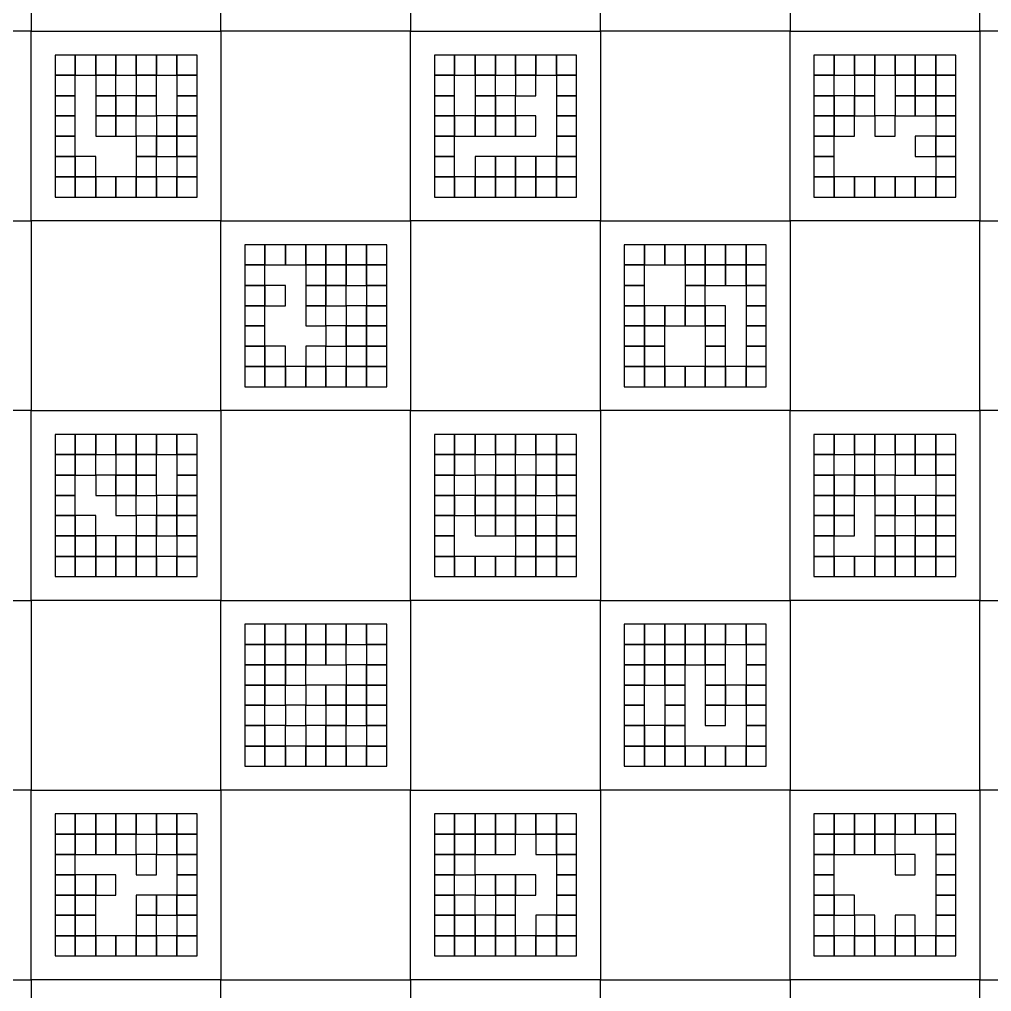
# Model space of a CAD drawing. Header units: millimetres. Extents: x 0 to 400, y 0 to 400.
# Drawn here: x 198.8 to 301.2, y 198.8 to 301.2 of the extents above; entities that cross this region are included whole.
import ezdxf

# ---------------------------------------------------------------- set-up
doc = ezdxf.new("R2010")
doc.units = ezdxf.units.MM

msp = doc.modelspace()

# ---------------------------------------------------------------- linework, layer by layer
at = {"layer": 'ENGRAVE'}
for points in [[(200, 300), (220, 300), (220, 320), (200, 320)], [(240, 300), (260, 300), (260, 320), (240, 320)], [(280, 300), (300, 300), (300, 320), (280, 320)], [(180, 280), (200, 280), (200, 300), (180, 300)], [(220, 280), (240, 280), (240, 300), (220, 300)], [(260, 280), (280, 280), (280, 300), (260, 300)], [(300, 280), (320, 280), (320, 300), (300, 300)], [(202.5, 295.36), (204.64, 295.36), (204.64, 297.5), (202.5, 297.5)], [(204.64, 295.36), (206.79, 295.36), (206.79, 297.5), (204.64, 297.5)], [(206.79, 295.36), (208.93, 295.36), (208.93, 297.5), (206.79, 297.5)], [(208.93, 295.36), (211.07, 295.36), (211.07, 297.5), (208.93, 297.5)], [(211.07, 295.36), (213.21, 295.36), (213.21, 297.5), (211.07, 297.5)], [(213.21, 295.36), (215.36, 295.36), (215.36, 297.5), (213.21, 297.5)], [(215.36, 295.36), (217.5, 295.36), (217.5, 297.5), (215.36, 297.5)], [(242.5, 295.36), (244.64, 295.36), (244.64, 297.5), (242.5, 297.5)], [(244.64, 295.36), (246.79, 295.36), (246.79, 297.5), (244.64, 297.5)], [(246.79, 295.36), (248.93, 295.36), (248.93, 297.5), (246.79, 297.5)], [(248.93, 295.36), (251.07, 295.36), (251.07, 297.5), (248.93, 297.5)], [(251.07, 295.36), (253.21, 295.36), (253.21, 297.5), (251.07, 297.5)], [(253.21, 295.36), (255.36, 295.36), (255.36, 297.5), (253.21, 297.5)], [(255.36, 295.36), (257.5, 295.36), (257.5, 297.5), (255.36, 297.5)], [(282.5, 295.36), (284.64, 295.36), (284.64, 297.5), (282.5, 297.5)], [(284.64, 295.36), (286.79, 295.36), (286.79, 297.5), (284.64, 297.5)], [(286.79, 295.36), (288.93, 295.36), (288.93, 297.5), (286.79, 297.5)], [(288.93, 295.36), (291.07, 295.36), (291.07, 297.5), (288.93, 297.5)], [(291.07, 295.36), (293.21, 295.36), (293.21, 297.5), (291.07, 297.5)], [(293.21, 295.36), (295.36, 295.36), (295.36, 297.5), (293.21, 297.5)], [(295.36, 295.36), (297.5, 295.36), (297.5, 297.5), (295.36, 297.5)], [(202.5, 293.21), (204.64, 293.21), (204.64, 295.36), (202.5, 295.36)], [(206.79, 293.21), (208.93, 293.21), (208.93, 295.36), (206.79, 295.36)], [(211.07, 293.21), (213.21, 293.21), (213.21, 295.36), (211.07, 295.36)], [(215.36, 293.21), (217.5, 293.21), (217.5, 295.36), (215.36, 295.36)], [(242.5, 293.21), (244.64, 293.21), (244.64, 295.36), (242.5, 295.36)], [(246.79, 293.21), (248.93, 293.21), (248.93, 295.36), (246.79, 295.36)], [(251.07, 293.21), (253.21, 293.21), (253.21, 295.36), (251.07, 295.36)], [(255.36, 293.21), (257.5, 293.21), (257.5, 295.36), (255.36, 295.36)], [(282.5, 293.21), (284.64, 293.21), (284.64, 295.36), (282.5, 295.36)], [(286.79, 293.21), (288.93, 293.21), (288.93, 295.36), (286.79, 295.36)], [(291.07, 293.21), (293.21, 293.21), (293.21, 295.36), (291.07, 295.36)], [(293.21, 293.21), (295.36, 293.21), (295.36, 295.36), (293.21, 295.36)], [(295.36, 293.21), (297.5, 293.21), (297.5, 295.36), (295.36, 295.36)], [(202.5, 291.07), (204.64, 291.07), (204.64, 293.21), (202.5, 293.21)], [(206.79, 291.07), (208.93, 291.07), (208.93, 293.21), (206.79, 293.21)], [(208.93, 291.07), (211.07, 291.07), (211.07, 293.21), (208.93, 293.21)], [(211.07, 291.07), (213.21, 291.07), (213.21, 293.21), (211.07, 293.21)], [(215.36, 291.07), (217.5, 291.07), (217.5, 293.21), (215.36, 293.21)], [(242.5, 291.07), (244.64, 291.07), (244.64, 293.21), (242.5, 293.21)], [(246.79, 291.07), (248.93, 291.07), (248.93, 293.21), (246.79, 293.21)], [(248.93, 291.07), (251.07, 291.07), (251.07, 293.21), (248.93, 293.21)], [(255.36, 291.07), (257.5, 291.07), (257.5, 293.21), (255.36, 293.21)], [(282.5, 291.07), (284.64, 291.07), (284.64, 293.21), (282.5, 293.21)], [(284.64, 291.07), (286.79, 291.07), (286.79, 293.21), (284.64, 293.21)], [(286.79, 291.07), (288.93, 291.07), (288.93, 293.21), (286.79, 293.21)], [(291.07, 291.07), (293.21, 291.07), (293.21, 293.21), (291.07, 293.21)], [(293.21, 291.07), (295.36, 291.07), (295.36, 293.21), (293.21, 293.21)], [(295.36, 291.07), (297.5, 291.07), (297.5, 293.21), (295.36, 293.21)], [(202.5, 288.93), (204.64, 288.93), (204.64, 291.07), (202.5, 291.07)], [(206.79, 288.93), (208.93, 288.93), (208.93, 291.07), (206.79, 291.07)], [(208.93, 288.93), (211.07, 288.93), (211.07, 291.07), (208.93, 291.07)], [(213.21, 288.93), (215.36, 288.93), (215.36, 291.07), (213.21, 291.07)], [(215.36, 288.93), (217.5, 288.93), (217.5, 291.07), (215.36, 291.07)], [(242.5, 288.93), (244.64, 288.93), (244.64, 291.07), (242.5, 291.07)], [(244.64, 288.93), (246.79, 288.93), (246.79, 291.07), (244.64, 291.07)], [(246.79, 288.93), (248.93, 288.93), (248.93, 291.07), (246.79, 291.07)], [(248.93, 288.93), (251.07, 288.93), (251.07, 291.07), (248.93, 291.07)], [(251.07, 288.93), (253.21, 288.93), (253.21, 291.07), (251.07, 291.07)], [(255.36, 288.93), (257.5, 288.93), (257.5, 291.07), (255.36, 291.07)], [(282.5, 288.93), (284.64, 288.93), (284.64, 291.07), (282.5, 291.07)], [(284.64, 288.93), (286.79, 288.93), (286.79, 291.07), (284.64, 291.07)], [(288.93, 288.93), (291.07, 288.93), (291.07, 291.07), (288.93, 291.07)], [(295.36, 288.93), (297.5, 288.93), (297.5, 291.07), (295.36, 291.07)], [(202.5, 286.79), (204.64, 286.79), (204.64, 288.93), (202.5, 288.93)], [(211.07, 286.79), (213.21, 286.79), (213.21, 288.93), (211.07, 288.93)], [(213.21, 286.79), (215.36, 286.79), (215.36, 288.93), (213.21, 288.93)], [(215.36, 286.79), (217.5, 286.79), (217.5, 288.93), (215.36, 288.93)], [(242.5, 286.79), (244.64, 286.79), (244.64, 288.93), (242.5, 288.93)], [(255.36, 286.79), (257.5, 286.79), (257.5, 288.93), (255.36, 288.93)], [(282.5, 286.79), (284.64, 286.79), (284.64, 288.93), (282.5, 288.93)], [(293.21, 286.79), (295.36, 286.79), (295.36, 288.93), (293.21, 288.93)], [(295.36, 286.79), (297.5, 286.79), (297.5, 288.93), (295.36, 288.93)], [(202.5, 284.64), (204.64, 284.64), (204.64, 286.79), (202.5, 286.79)], [(204.64, 284.64), (206.79, 284.64), (206.79, 286.79), (204.64, 286.79)], [(211.07, 284.64), (213.21, 284.64), (213.21, 286.79), (211.07, 286.79)], [(215.36, 284.64), (217.5, 284.64), (217.5, 286.79), (215.36, 286.79)], [(242.5, 284.64), (244.64, 284.64), (244.64, 286.79), (242.5, 286.79)], [(246.79, 284.64), (248.93, 284.64), (248.93, 286.79), (246.79, 286.79)], [(248.93, 284.64), (251.07, 284.64), (251.07, 286.79), (248.93, 286.79)], [(251.07, 284.64), (253.21, 284.64), (253.21, 286.79), (251.07, 286.79)], [(253.21, 284.64), (255.36, 284.64), (255.36, 286.79), (253.21, 286.79)], [(255.36, 284.64), (257.5, 284.64), (257.5, 286.79), (255.36, 286.79)], [(282.5, 284.64), (284.64, 284.64), (284.64, 286.79), (282.5, 286.79)], [(295.36, 284.64), (297.5, 284.64), (297.5, 286.79), (295.36, 286.79)], [(202.5, 282.5), (204.64, 282.5), (204.64, 284.64), (202.5, 284.64)], [(204.64, 282.5), (206.79, 282.5), (206.79, 284.64), (204.64, 284.64)], [(206.79, 282.5), (208.93, 282.5), (208.93, 284.64), (206.79, 284.64)], [(208.93, 282.5), (211.07, 282.5), (211.07, 284.64), (208.93, 284.64)], [(211.07, 282.5), (213.21, 282.5), (213.21, 284.64), (211.07, 284.64)], [(213.21, 282.5), (215.36, 282.5), (215.36, 284.64), (213.21, 284.64)], [(215.36, 282.5), (217.5, 282.5), (217.5, 284.64), (215.36, 284.64)], [(242.5, 282.5), (244.64, 282.5), (244.64, 284.64), (242.5, 284.64)], [(244.64, 282.5), (246.79, 282.5), (246.79, 284.64), (244.64, 284.64)], [(246.79, 282.5), (248.93, 282.5), (248.93, 284.64), (246.79, 284.64)], [(248.93, 282.5), (251.07, 282.5), (251.07, 284.64), (248.93, 284.64)], [(251.07, 282.5), (253.21, 282.5), (253.21, 284.64), (251.07, 284.64)], [(253.21, 282.5), (255.36, 282.5), (255.36, 284.64), (253.21, 284.64)], [(255.36, 282.5), (257.5, 282.5), (257.5, 284.64), (255.36, 284.64)], [(282.5, 282.5), (284.64, 282.5), (284.64, 284.64), (282.5, 284.64)], [(284.64, 282.5), (286.79, 282.5), (286.79, 284.64), (284.64, 284.64)], [(286.79, 282.5), (288.93, 282.5), (288.93, 284.64), (286.79, 284.64)], [(288.93, 282.5), (291.07, 282.5), (291.07, 284.64), (288.93, 284.64)], [(291.07, 282.5), (293.21, 282.5), (293.21, 284.64), (291.07, 284.64)], [(293.21, 282.5), (295.36, 282.5), (295.36, 284.64), (293.21, 284.64)], [(295.36, 282.5), (297.5, 282.5), (297.5, 284.64), (295.36, 284.64)], [(200, 260), (220, 260), (220, 280), (200, 280)], [(240, 260), (260, 260), (260, 280), (240, 280)], [(280, 260), (300, 260), (300, 280), (280, 280)], [(222.5, 275.36), (224.64, 275.36), (224.64, 277.5), (222.5, 277.5)], [(224.64, 275.36), (226.79, 275.36), (226.79, 277.5), (224.64, 277.5)], [(226.79, 275.36), (228.93, 275.36), (228.93, 277.5), (226.79, 277.5)], [(228.93, 275.36), (231.07, 275.36), (231.07, 277.5), (228.93, 277.5)], [(231.07, 275.36), (233.21, 275.36), (233.21, 277.5), (231.07, 277.5)], [(233.21, 275.36), (235.36, 275.36), (235.36, 277.5), (233.21, 277.5)], [(235.36, 275.36), (237.5, 275.36), (237.5, 277.5), (235.36, 277.5)], [(262.5, 275.36), (264.64, 275.36), (264.64, 277.5), (262.5, 277.5)], [(264.64, 275.36), (266.79, 275.36), (266.79, 277.5), (264.64, 277.5)], [(266.79, 275.36), (268.93, 275.36), (268.93, 277.5), (266.79, 277.5)], [(268.93, 275.36), (271.07, 275.36), (271.07, 277.5), (268.93, 277.5)], [(271.07, 275.36), (273.21, 275.36), (273.21, 277.5), (271.07, 277.5)], [(273.21, 275.36), (275.36, 275.36), (275.36, 277.5), (273.21, 277.5)], [(275.36, 275.36), (277.5, 275.36), (277.5, 277.5), (275.36, 277.5)], [(222.5, 273.21), (224.64, 273.21), (224.64, 275.36), (222.5, 275.36)], [(228.93, 273.21), (231.07, 273.21), (231.07, 275.36), (228.93, 275.36)], [(231.07, 273.21), (233.21, 273.21), (233.21, 275.36), (231.07, 275.36)], [(233.21, 273.21), (235.36, 273.21), (235.36, 275.36), (233.21, 275.36)], [(235.36, 273.21), (237.5, 273.21), (237.5, 275.36), (235.36, 275.36)], [(262.5, 273.21), (264.64, 273.21), (264.64, 275.36), (262.5, 275.36)], [(268.93, 273.21), (271.07, 273.21), (271.07, 275.36), (268.93, 275.36)], [(271.07, 273.21), (273.21, 273.21), (273.21, 275.36), (271.07, 275.36)], [(273.21, 273.21), (275.36, 273.21), (275.36, 275.36), (273.21, 275.36)], [(275.36, 273.21), (277.5, 273.21), (277.5, 275.36), (275.36, 275.36)], [(222.5, 271.07), (224.64, 271.07), (224.64, 273.21), (222.5, 273.21)], [(224.64, 271.07), (226.79, 271.07), (226.79, 273.21), (224.64, 273.21)], [(228.93, 271.07), (231.07, 271.07), (231.07, 273.21), (228.93, 273.21)], [(231.07, 271.07), (233.21, 271.07), (233.21, 273.21), (231.07, 273.21)], [(235.36, 271.07), (237.5, 271.07), (237.5, 273.21), (235.36, 273.21)], [(262.5, 271.07), (264.64, 271.07), (264.64, 273.21), (262.5, 273.21)], [(268.93, 271.07), (271.07, 271.07), (271.07, 273.21), (268.93, 273.21)], [(275.36, 271.07), (277.5, 271.07), (277.5, 273.21), (275.36, 273.21)], [(222.5, 268.93), (224.64, 268.93), (224.64, 271.07), (222.5, 271.07)], [(228.93, 268.93), (231.07, 268.93), (231.07, 271.07), (228.93, 271.07)], [(233.21, 268.93), (235.36, 268.93), (235.36, 271.07), (233.21, 271.07)], [(235.36, 268.93), (237.5, 268.93), (237.5, 271.07), (235.36, 271.07)], [(262.5, 268.93), (264.64, 268.93), (264.64, 271.07), (262.5, 271.07)], [(264.64, 268.93), (266.79, 268.93), (266.79, 271.07), (264.64, 271.07)], [(266.79, 268.93), (268.93, 268.93), (268.93, 271.07), (266.79, 271.07)], [(268.93, 268.93), (271.07, 268.93), (271.07, 271.07), (268.93, 271.07)], [(271.07, 268.93), (273.21, 268.93), (273.21, 271.07), (271.07, 271.07)], [(275.36, 268.93), (277.5, 268.93), (277.5, 271.07), (275.36, 271.07)], [(222.5, 266.79), (224.64, 266.79), (224.64, 268.93), (222.5, 268.93)], [(231.07, 266.79), (233.21, 266.79), (233.21, 268.93), (231.07, 268.93)], [(233.21, 266.79), (235.36, 266.79), (235.36, 268.93), (233.21, 268.93)], [(235.36, 266.79), (237.5, 266.79), (237.5, 268.93), (235.36, 268.93)], [(262.5, 266.79), (264.64, 266.79), (264.64, 268.93), (262.5, 268.93)], [(264.64, 266.79), (266.79, 266.79), (266.79, 268.93), (264.64, 268.93)], [(271.07, 266.79), (273.21, 266.79), (273.21, 268.93), (271.07, 268.93)], [(275.36, 266.79), (277.5, 266.79), (277.5, 268.93), (275.36, 268.93)], [(222.5, 264.64), (224.64, 264.64), (224.64, 266.79), (222.5, 266.79)], [(224.64, 264.64), (226.79, 264.64), (226.79, 266.79), (224.64, 266.79)], [(228.93, 264.64), (231.07, 264.64), (231.07, 266.79), (228.93, 266.79)], [(233.21, 264.64), (235.36, 264.64), (235.36, 266.79), (233.21, 266.79)], [(235.36, 264.64), (237.5, 264.64), (237.5, 266.79), (235.36, 266.79)], [(262.5, 264.64), (264.64, 264.64), (264.64, 266.79), (262.5, 266.79)], [(264.64, 264.64), (266.79, 264.64), (266.79, 266.79), (264.64, 266.79)], [(271.07, 264.64), (273.21, 264.64), (273.21, 266.79), (271.07, 266.79)], [(275.36, 264.64), (277.5, 264.64), (277.5, 266.79), (275.36, 266.79)], [(222.5, 262.5), (224.64, 262.5), (224.64, 264.64), (222.5, 264.64)], [(224.64, 262.5), (226.79, 262.5), (226.79, 264.64), (224.64, 264.64)], [(226.79, 262.5), (228.93, 262.5), (228.93, 264.64), (226.79, 264.64)], [(228.93, 262.5), (231.07, 262.5), (231.07, 264.64), (228.93, 264.64)], [(231.07, 262.5), (233.21, 262.5), (233.21, 264.64), (231.07, 264.64)], [(233.21, 262.5), (235.36, 262.5), (235.36, 264.64), (233.21, 264.64)], [(235.36, 262.5), (237.5, 262.5), (237.5, 264.64), (235.36, 264.64)], [(262.5, 262.5), (264.64, 262.5), (264.64, 264.64), (262.5, 264.64)], [(264.64, 262.5), (266.79, 262.5), (266.79, 264.64), (264.64, 264.64)], [(266.79, 262.5), (268.93, 262.5), (268.93, 264.64), (266.79, 264.64)], [(268.93, 262.5), (271.07, 262.5), (271.07, 264.64), (268.93, 264.64)], [(271.07, 262.5), (273.21, 262.5), (273.21, 264.64), (271.07, 264.64)], [(273.21, 262.5), (275.36, 262.5), (275.36, 264.64), (273.21, 264.64)], [(275.36, 262.5), (277.5, 262.5), (277.5, 264.64), (275.36, 264.64)], [(180, 240), (200, 240), (200, 260), (180, 260)], [(220, 240), (240, 240), (240, 260), (220, 260)], [(260, 240), (280, 240), (280, 260), (260, 260)], [(300, 240), (320, 240), (320, 260), (300, 260)], [(202.5, 255.36), (204.64, 255.36), (204.64, 257.5), (202.5, 257.5)], [(204.64, 255.36), (206.79, 255.36), (206.79, 257.5), (204.64, 257.5)], [(206.79, 255.36), (208.93, 255.36), (208.93, 257.5), (206.79, 257.5)], [(208.93, 255.36), (211.07, 255.36), (211.07, 257.5), (208.93, 257.5)], [(211.07, 255.36), (213.21, 255.36), (213.21, 257.5), (211.07, 257.5)], [(213.21, 255.36), (215.36, 255.36), (215.36, 257.5), (213.21, 257.5)], [(215.36, 255.36), (217.5, 255.36), (217.5, 257.5), (215.36, 257.5)], [(242.5, 255.36), (244.64, 255.36), (244.64, 257.5), (242.5, 257.5)], [(244.64, 255.36), (246.79, 255.36), (246.79, 257.5), (244.64, 257.5)], [(246.79, 255.36), (248.93, 255.36), (248.93, 257.5), (246.79, 257.5)], [(248.93, 255.36), (251.07, 255.36), (251.07, 257.5), (248.93, 257.5)], [(251.07, 255.36), (253.21, 255.36), (253.21, 257.5), (251.07, 257.5)], [(253.21, 255.36), (255.36, 255.36), (255.36, 257.5), (253.21, 257.5)], [(255.36, 255.36), (257.5, 255.36), (257.5, 257.5), (255.36, 257.5)], [(282.5, 255.36), (284.64, 255.36), (284.64, 257.5), (282.5, 257.5)], [(284.64, 255.36), (286.79, 255.36), (286.79, 257.5), (284.64, 257.5)], [(286.79, 255.36), (288.93, 255.36), (288.93, 257.5), (286.79, 257.5)], [(288.93, 255.36), (291.07, 255.36), (291.07, 257.5), (288.93, 257.5)], [(291.07, 255.36), (293.21, 255.36), (293.21, 257.5), (291.07, 257.5)], [(293.21, 255.36), (295.36, 255.36), (295.36, 257.5), (293.21, 257.5)], [(295.36, 255.36), (297.5, 255.36), (297.5, 257.5), (295.36, 257.5)], [(202.5, 253.21), (204.64, 253.21), (204.64, 255.36), (202.5, 255.36)], [(204.64, 253.21), (206.79, 253.21), (206.79, 255.36), (204.64, 255.36)], [(208.93, 253.21), (211.07, 253.21), (211.07, 255.36), (208.93, 255.36)], [(211.07, 253.21), (213.21, 253.21), (213.21, 255.36), (211.07, 255.36)], [(215.36, 253.21), (217.5, 253.21), (217.5, 255.36), (215.36, 255.36)], [(242.5, 253.21), (244.64, 253.21), (244.64, 255.36), (242.5, 255.36)], [(244.64, 253.21), (246.79, 253.21), (246.79, 255.36), (244.64, 255.36)], [(248.93, 253.21), (251.07, 253.21), (251.07, 255.36), (248.93, 255.36)], [(253.21, 253.21), (255.36, 253.21), (255.36, 255.36), (253.21, 255.36)], [(255.36, 253.21), (257.5, 253.21), (257.5, 255.36), (255.36, 255.36)], [(282.5, 253.21), (284.64, 253.21), (284.64, 255.36), (282.5, 255.36)], [(286.79, 253.21), (288.93, 253.21), (288.93, 255.36), (286.79, 255.36)], [(291.07, 253.21), (293.21, 253.21), (293.21, 255.36), (291.07, 255.36)], [(293.21, 253.21), (295.36, 253.21), (295.36, 255.36), (293.21, 255.36)], [(295.36, 253.21), (297.5, 253.21), (297.5, 255.36), (295.36, 255.36)], [(202.5, 251.07), (204.64, 251.07), (204.64, 253.21), (202.5, 253.21)], [(206.79, 251.07), (208.93, 251.07), (208.93, 253.21), (206.79, 253.21)], [(208.93, 251.07), (211.07, 251.07), (211.07, 253.21), (208.93, 253.21)], [(211.07, 251.07), (213.21, 251.07), (213.21, 253.21), (211.07, 253.21)], [(215.36, 251.07), (217.5, 251.07), (217.5, 253.21), (215.36, 253.21)], [(242.5, 251.07), (244.64, 251.07), (244.64, 253.21), (242.5, 253.21)], [(246.79, 251.07), (248.93, 251.07), (248.93, 253.21), (246.79, 253.21)], [(248.93, 251.07), (251.07, 251.07), (251.07, 253.21), (248.93, 253.21)], [(251.07, 251.07), (253.21, 251.07), (253.21, 253.21), (251.07, 253.21)], [(253.21, 251.07), (255.36, 251.07), (255.36, 253.21), (253.21, 253.21)], [(255.36, 251.07), (257.5, 251.07), (257.5, 253.21), (255.36, 253.21)], [(282.5, 251.07), (284.64, 251.07), (284.64, 253.21), (282.5, 253.21)], [(284.64, 251.07), (286.79, 251.07), (286.79, 253.21), (284.64, 253.21)], [(286.79, 251.07), (288.93, 251.07), (288.93, 253.21), (286.79, 253.21)], [(288.93, 251.07), (291.07, 251.07), (291.07, 253.21), (288.93, 253.21)], [(295.36, 251.07), (297.5, 251.07), (297.5, 253.21), (295.36, 253.21)], [(202.5, 248.93), (204.64, 248.93), (204.64, 251.07), (202.5, 251.07)], [(208.93, 248.93), (211.07, 248.93), (211.07, 251.07), (208.93, 251.07)], [(213.21, 248.93), (215.36, 248.93), (215.36, 251.07), (213.21, 251.07)], [(215.36, 248.93), (217.5, 248.93), (217.5, 251.07), (215.36, 251.07)], [(242.5, 248.93), (244.64, 248.93), (244.64, 251.07), (242.5, 251.07)], [(244.64, 248.93), (246.79, 248.93), (246.79, 251.07), (244.64, 251.07)], [(246.79, 248.93), (248.93, 248.93), (248.93, 251.07), (246.79, 251.07)], [(248.93, 248.93), (251.07, 248.93), (251.07, 251.07), (248.93, 251.07)], [(251.07, 248.93), (253.21, 248.93), (253.21, 251.07), (251.07, 251.07)], [(255.36, 248.93), (257.5, 248.93), (257.5, 251.07), (255.36, 251.07)], [(282.5, 248.93), (284.64, 248.93), (284.64, 251.07), (282.5, 251.07)], [(284.64, 248.93), (286.79, 248.93), (286.79, 251.07), (284.64, 251.07)], [(288.93, 248.93), (291.07, 248.93), (291.07, 251.07), (288.93, 251.07)], [(291.07, 248.93), (293.21, 248.93), (293.21, 251.07), (291.07, 251.07)], [(293.21, 248.93), (295.36, 248.93), (295.36, 251.07), (293.21, 251.07)], [(295.36, 248.93), (297.5, 248.93), (297.5, 251.07), (295.36, 251.07)], [(202.5, 246.79), (204.64, 246.79), (204.64, 248.93), (202.5, 248.93)], [(204.64, 246.79), (206.79, 246.79), (206.79, 248.93), (204.64, 248.93)], [(211.07, 246.79), (213.21, 246.79), (213.21, 248.93), (211.07, 248.93)], [(213.21, 246.79), (215.36, 246.79), (215.36, 248.93), (213.21, 248.93)], [(215.36, 246.79), (217.5, 246.79), (217.5, 248.93), (215.36, 248.93)], [(242.5, 246.79), (244.64, 246.79), (244.64, 248.93), (242.5, 248.93)], [(246.79, 246.79), (248.93, 246.79), (248.93, 248.93), (246.79, 248.93)], [(248.93, 246.79), (251.07, 246.79), (251.07, 248.93), (248.93, 248.93)], [(251.07, 246.79), (253.21, 246.79), (253.21, 248.93), (251.07, 248.93)], [(253.21, 246.79), (255.36, 246.79), (255.36, 248.93), (253.21, 248.93)], [(255.36, 246.79), (257.5, 246.79), (257.5, 248.93), (255.36, 248.93)], [(282.5, 246.79), (284.64, 246.79), (284.64, 248.93), (282.5, 248.93)], [(284.64, 246.79), (286.79, 246.79), (286.79, 248.93), (284.64, 248.93)], [(288.93, 246.79), (291.07, 246.79), (291.07, 248.93), (288.93, 248.93)], [(293.21, 246.79), (295.36, 246.79), (295.36, 248.93), (293.21, 248.93)], [(295.36, 246.79), (297.5, 246.79), (297.5, 248.93), (295.36, 248.93)], [(202.5, 244.64), (204.64, 244.64), (204.64, 246.79), (202.5, 246.79)], [(204.64, 244.64), (206.79, 244.64), (206.79, 246.79), (204.64, 246.79)], [(206.79, 244.64), (208.93, 244.64), (208.93, 246.79), (206.79, 246.79)], [(208.93, 244.64), (211.07, 244.64), (211.07, 246.79), (208.93, 246.79)], [(211.07, 244.64), (213.21, 244.64), (213.21, 246.79), (211.07, 246.79)], [(215.36, 244.64), (217.5, 244.64), (217.5, 246.79), (215.36, 246.79)], [(242.5, 244.64), (244.64, 244.64), (244.64, 246.79), (242.5, 246.79)], [(251.07, 244.64), (253.21, 244.64), (253.21, 246.79), (251.07, 246.79)], [(253.21, 244.64), (255.36, 244.64), (255.36, 246.79), (253.21, 246.79)], [(255.36, 244.64), (257.5, 244.64), (257.5, 246.79), (255.36, 246.79)], [(282.5, 244.64), (284.64, 244.64), (284.64, 246.79), (282.5, 246.79)], [(288.93, 244.64), (291.07, 244.64), (291.07, 246.79), (288.93, 246.79)], [(291.07, 244.64), (293.21, 244.64), (293.21, 246.79), (291.07, 246.79)], [(293.21, 244.64), (295.36, 244.64), (295.36, 246.79), (293.21, 246.79)], [(295.36, 244.64), (297.5, 244.64), (297.5, 246.79), (295.36, 246.79)], [(202.5, 242.5), (204.64, 242.5), (204.64, 244.64), (202.5, 244.64)], [(204.64, 242.5), (206.79, 242.5), (206.79, 244.64), (204.64, 244.64)], [(206.79, 242.5), (208.93, 242.5), (208.93, 244.64), (206.79, 244.64)], [(208.93, 242.5), (211.07, 242.5), (211.07, 244.64), (208.93, 244.64)], [(211.07, 242.5), (213.21, 242.5), (213.21, 244.64), (211.07, 244.64)], [(213.21, 242.5), (215.36, 242.5), (215.36, 244.64), (213.21, 244.64)], [(215.36, 242.5), (217.5, 242.5), (217.5, 244.64), (215.36, 244.64)], [(242.5, 242.5), (244.64, 242.5), (244.64, 244.64), (242.5, 244.64)], [(244.64, 242.5), (246.79, 242.5), (246.79, 244.64), (244.64, 244.64)], [(246.79, 242.5), (248.93, 242.5), (248.93, 244.64), (246.79, 244.64)], [(248.93, 242.5), (251.07, 242.5), (251.07, 244.64), (248.93, 244.64)], [(251.07, 242.5), (253.21, 242.5), (253.21, 244.64), (251.07, 244.64)], [(253.21, 242.5), (255.36, 242.5), (255.36, 244.64), (253.21, 244.64)], [(255.36, 242.5), (257.5, 242.5), (257.5, 244.64), (255.36, 244.64)], [(282.5, 242.5), (284.64, 242.5), (284.64, 244.64), (282.5, 244.64)], [(284.64, 242.5), (286.79, 242.5), (286.79, 244.64), (284.64, 244.64)], [(286.79, 242.5), (288.93, 242.5), (288.93, 244.64), (286.79, 244.64)], [(288.93, 242.5), (291.07, 242.5), (291.07, 244.64), (288.93, 244.64)], [(291.07, 242.5), (293.21, 242.5), (293.21, 244.64), (291.07, 244.64)], [(293.21, 242.5), (295.36, 242.5), (295.36, 244.64), (293.21, 244.64)], [(295.36, 242.5), (297.5, 242.5), (297.5, 244.64), (295.36, 244.64)], [(200, 220), (220, 220), (220, 240), (200, 240)], [(240, 220), (260, 220), (260, 240), (240, 240)], [(280, 220), (300, 220), (300, 240), (280, 240)], [(222.5, 235.36), (224.64, 235.36), (224.64, 237.5), (222.5, 237.5)], [(224.64, 235.36), (226.79, 235.36), (226.79, 237.5), (224.64, 237.5)], [(226.79, 235.36), (228.93, 235.36), (228.93, 237.5), (226.79, 237.5)], [(228.93, 235.36), (231.07, 235.36), (231.07, 237.5), (228.93, 237.5)], [(231.07, 235.36), (233.21, 235.36), (233.21, 237.5), (231.07, 237.5)], [(233.21, 235.36), (235.36, 235.36), (235.36, 237.5), (233.21, 237.5)], [(235.36, 235.36), (237.5, 235.36), (237.5, 237.5), (235.36, 237.5)], [(262.5, 235.36), (264.64, 235.36), (264.64, 237.5), (262.5, 237.5)], [(264.64, 235.36), (266.79, 235.36), (266.79, 237.5), (264.64, 237.5)], [(266.79, 235.36), (268.93, 235.36), (268.93, 237.5), (266.79, 237.5)], [(268.93, 235.36), (271.07, 235.36), (271.07, 237.5), (268.93, 237.5)], [(271.07, 235.36), (273.21, 235.36), (273.21, 237.5), (271.07, 237.5)], [(273.21, 235.36), (275.36, 235.36), (275.36, 237.5), (273.21, 237.5)], [(275.36, 235.36), (277.5, 235.36), (277.5, 237.5), (275.36, 237.5)], [(222.5, 233.21), (224.64, 233.21), (224.64, 235.36), (222.5, 235.36)], [(224.64, 233.21), (226.79, 233.21), (226.79, 235.36), (224.64, 235.36)], [(226.79, 233.21), (228.93, 233.21), (228.93, 235.36), (226.79, 235.36)], [(228.93, 233.21), (231.07, 233.21), (231.07, 235.36), (228.93, 235.36)], [(231.07, 233.21), (233.21, 233.21), (233.21, 235.36), (231.07, 235.36)], [(235.36, 233.21), (237.5, 233.21), (237.5, 235.36), (235.36, 235.36)], [(262.5, 233.21), (264.64, 233.21), (264.64, 235.36), (262.5, 235.36)], [(264.64, 233.21), (266.79, 233.21), (266.79, 235.36), (264.64, 235.36)], [(266.79, 233.21), (268.93, 233.21), (268.93, 235.36), (266.79, 235.36)], [(268.93, 233.21), (271.07, 233.21), (271.07, 235.36), (268.93, 235.36)], [(271.07, 233.21), (273.21, 233.21), (273.21, 235.36), (271.07, 235.36)], [(275.36, 233.21), (277.5, 233.21), (277.5, 235.36), (275.36, 235.36)], [(222.5, 231.07), (224.64, 231.07), (224.64, 233.21), (222.5, 233.21)], [(224.64, 231.07), (226.79, 231.07), (226.79, 233.21), (224.64, 233.21)], [(226.79, 231.07), (228.93, 231.07), (228.93, 233.21), (226.79, 233.21)], [(233.21, 231.07), (235.36, 231.07), (235.36, 233.21), (233.21, 233.21)], [(235.36, 231.07), (237.5, 231.07), (237.5, 233.21), (235.36, 233.21)], [(262.5, 231.07), (264.64, 231.07), (264.64, 233.21), (262.5, 233.21)], [(264.64, 231.07), (266.79, 231.07), (266.79, 233.21), (264.64, 233.21)], [(266.79, 231.07), (268.93, 231.07), (268.93, 233.21), (266.79, 233.21)], [(271.07, 231.07), (273.21, 231.07), (273.21, 233.21), (271.07, 233.21)], [(275.36, 231.07), (277.5, 231.07), (277.5, 233.21), (275.36, 233.21)], [(222.5, 228.93), (224.64, 228.93), (224.64, 231.07), (222.5, 231.07)], [(224.64, 228.93), (226.79, 228.93), (226.79, 231.07), (224.64, 231.07)], [(228.93, 228.93), (231.07, 228.93), (231.07, 231.07), (228.93, 231.07)], [(231.07, 228.93), (233.21, 228.93), (233.21, 231.07), (231.07, 231.07)], [(233.21, 228.93), (235.36, 228.93), (235.36, 231.07), (233.21, 231.07)], [(235.36, 228.93), (237.5, 228.93), (237.5, 231.07), (235.36, 231.07)], [(262.5, 228.93), (264.64, 228.93), (264.64, 231.07), (262.5, 231.07)], [(266.79, 228.93), (268.93, 228.93), (268.93, 231.07), (266.79, 231.07)], [(271.07, 228.93), (273.21, 228.93), (273.21, 231.07), (271.07, 231.07)], [(273.21, 228.93), (275.36, 228.93), (275.36, 231.07), (273.21, 231.07)], [(275.36, 228.93), (277.5, 228.93), (277.5, 231.07), (275.36, 231.07)], [(222.5, 226.79), (224.64, 226.79), (224.64, 228.93), (222.5, 228.93)], [(226.79, 226.79), (228.93, 226.79), (228.93, 228.93), (226.79, 228.93)], [(231.07, 226.79), (233.21, 226.79), (233.21, 228.93), (231.07, 228.93)], [(233.21, 226.79), (235.36, 226.79), (235.36, 228.93), (233.21, 228.93)], [(235.36, 226.79), (237.5, 226.79), (237.5, 228.93), (235.36, 228.93)], [(262.5, 226.79), (264.64, 226.79), (264.64, 228.93), (262.5, 228.93)], [(266.79, 226.79), (268.93, 226.79), (268.93, 228.93), (266.79, 228.93)], [(271.07, 226.79), (273.21, 226.79), (273.21, 228.93), (271.07, 228.93)], [(275.36, 226.79), (277.5, 226.79), (277.5, 228.93), (275.36, 228.93)], [(222.5, 224.64), (224.64, 224.64), (224.64, 226.79), (222.5, 226.79)], [(224.64, 224.64), (226.79, 224.64), (226.79, 226.79), (224.64, 226.79)], [(228.93, 224.64), (231.07, 224.64), (231.07, 226.79), (228.93, 226.79)], [(231.07, 224.64), (233.21, 224.64), (233.21, 226.79), (231.07, 226.79)], [(235.36, 224.64), (237.5, 224.64), (237.5, 226.79), (235.36, 226.79)], [(262.5, 224.64), (264.64, 224.64), (264.64, 226.79), (262.5, 226.79)], [(264.64, 224.64), (266.79, 224.64), (266.79, 226.79), (264.64, 226.79)], [(266.79, 224.64), (268.93, 224.64), (268.93, 226.79), (266.79, 226.79)], [(275.36, 224.64), (277.5, 224.64), (277.5, 226.79), (275.36, 226.79)], [(222.5, 222.5), (224.64, 222.5), (224.64, 224.64), (222.5, 224.64)], [(224.64, 222.5), (226.79, 222.5), (226.79, 224.64), (224.64, 224.64)], [(226.79, 222.5), (228.93, 222.5), (228.93, 224.64), (226.79, 224.64)], [(228.93, 222.5), (231.07, 222.5), (231.07, 224.64), (228.93, 224.64)], [(231.07, 222.5), (233.21, 222.5), (233.21, 224.64), (231.07, 224.64)], [(233.21, 222.5), (235.36, 222.5), (235.36, 224.64), (233.21, 224.64)], [(235.36, 222.5), (237.5, 222.5), (237.5, 224.64), (235.36, 224.64)], [(262.5, 222.5), (264.64, 222.5), (264.64, 224.64), (262.5, 224.64)], [(264.64, 222.5), (266.79, 222.5), (266.79, 224.64), (264.64, 224.64)], [(266.79, 222.5), (268.93, 222.5), (268.93, 224.64), (266.79, 224.64)], [(268.93, 222.5), (271.07, 222.5), (271.07, 224.64), (268.93, 224.64)], [(271.07, 222.5), (273.21, 222.5), (273.21, 224.64), (271.07, 224.64)], [(273.21, 222.5), (275.36, 222.5), (275.36, 224.64), (273.21, 224.64)], [(275.36, 222.5), (277.5, 222.5), (277.5, 224.64), (275.36, 224.64)], [(180, 200), (200, 200), (200, 220), (180, 220)], [(220, 200), (240, 200), (240, 220), (220, 220)], [(260, 200), (280, 200), (280, 220), (260, 220)], [(300, 200), (320, 200), (320, 220), (300, 220)], [(202.5, 215.36), (204.64, 215.36), (204.64, 217.5), (202.5, 217.5)], [(204.64, 215.36), (206.79, 215.36), (206.79, 217.5), (204.64, 217.5)], [(206.79, 215.36), (208.93, 215.36), (208.93, 217.5), (206.79, 217.5)], [(208.93, 215.36), (211.07, 215.36), (211.07, 217.5), (208.93, 217.5)], [(211.07, 215.36), (213.21, 215.36), (213.21, 217.5), (211.07, 217.5)], [(213.21, 215.36), (215.36, 215.36), (215.36, 217.5), (213.21, 217.5)], [(215.36, 215.36), (217.5, 215.36), (217.5, 217.5), (215.36, 217.5)], [(242.5, 215.36), (244.64, 215.36), (244.64, 217.5), (242.5, 217.5)], [(244.64, 215.36), (246.79, 215.36), (246.79, 217.5), (244.64, 217.5)], [(246.79, 215.36), (248.93, 215.36), (248.93, 217.5), (246.79, 217.5)], [(248.93, 215.36), (251.07, 215.36), (251.07, 217.5), (248.93, 217.5)], [(251.07, 215.36), (253.21, 215.36), (253.21, 217.5), (251.07, 217.5)], [(253.21, 215.36), (255.36, 215.36), (255.36, 217.5), (253.21, 217.5)], [(255.36, 215.36), (257.5, 215.36), (257.5, 217.5), (255.36, 217.5)], [(282.5, 215.36), (284.64, 215.36), (284.64, 217.5), (282.5, 217.5)], [(284.64, 215.36), (286.79, 215.36), (286.79, 217.5), (284.64, 217.5)], [(286.79, 215.36), (288.93, 215.36), (288.93, 217.5), (286.79, 217.5)], [(288.93, 215.36), (291.07, 215.36), (291.07, 217.5), (288.93, 217.5)], [(291.07, 215.36), (293.21, 215.36), (293.21, 217.5), (291.07, 217.5)], [(293.21, 215.36), (295.36, 215.36), (295.36, 217.5), (293.21, 217.5)], [(295.36, 215.36), (297.5, 215.36), (297.5, 217.5), (295.36, 217.5)], [(202.5, 213.21), (204.64, 213.21), (204.64, 215.36), (202.5, 215.36)], [(204.64, 213.21), (206.79, 213.21), (206.79, 215.36), (204.64, 215.36)], [(206.79, 213.21), (208.93, 213.21), (208.93, 215.36), (206.79, 215.36)], [(208.93, 213.21), (211.07, 213.21), (211.07, 215.36), (208.93, 215.36)], [(213.21, 213.21), (215.36, 213.21), (215.36, 215.36), (213.21, 215.36)], [(215.36, 213.21), (217.5, 213.21), (217.5, 215.36), (215.36, 215.36)], [(242.5, 213.21), (244.64, 213.21), (244.64, 215.36), (242.5, 215.36)], [(244.64, 213.21), (246.79, 213.21), (246.79, 215.36), (244.64, 215.36)], [(246.79, 213.21), (248.93, 213.21), (248.93, 215.36), (246.79, 215.36)], [(248.93, 213.21), (251.07, 213.21), (251.07, 215.36), (248.93, 215.36)], [(253.21, 213.21), (255.36, 213.21), (255.36, 215.36), (253.21, 215.36)], [(255.36, 213.21), (257.5, 213.21), (257.5, 215.36), (255.36, 215.36)], [(282.5, 213.21), (284.64, 213.21), (284.64, 215.36), (282.5, 215.36)], [(284.64, 213.21), (286.79, 213.21), (286.79, 215.36), (284.64, 215.36)], [(286.79, 213.21), (288.93, 213.21), (288.93, 215.36), (286.79, 215.36)], [(288.93, 213.21), (291.07, 213.21), (291.07, 215.36), (288.93, 215.36)], [(295.36, 213.21), (297.5, 213.21), (297.5, 215.36), (295.36, 215.36)], [(202.5, 211.07), (204.64, 211.07), (204.64, 213.21), (202.5, 213.21)], [(211.07, 211.07), (213.21, 211.07), (213.21, 213.21), (211.07, 213.21)], [(215.36, 211.07), (217.5, 211.07), (217.5, 213.21), (215.36, 213.21)], [(242.5, 211.07), (244.64, 211.07), (244.64, 213.21), (242.5, 213.21)], [(244.64, 211.07), (246.79, 211.07), (246.79, 213.21), (244.64, 213.21)], [(255.36, 211.07), (257.5, 211.07), (257.5, 213.21), (255.36, 213.21)], [(282.5, 211.07), (284.64, 211.07), (284.64, 213.21), (282.5, 213.21)], [(291.07, 211.07), (293.21, 211.07), (293.21, 213.21), (291.07, 213.21)], [(295.36, 211.07), (297.5, 211.07), (297.5, 213.21), (295.36, 213.21)], [(202.5, 208.93), (204.64, 208.93), (204.64, 211.07), (202.5, 211.07)], [(204.64, 208.93), (206.79, 208.93), (206.79, 211.07), (204.64, 211.07)], [(206.79, 208.93), (208.93, 208.93), (208.93, 211.07), (206.79, 211.07)], [(215.36, 208.93), (217.5, 208.93), (217.5, 211.07), (215.36, 211.07)], [(242.5, 208.93), (244.64, 208.93), (244.64, 211.07), (242.5, 211.07)], [(246.79, 208.93), (248.93, 208.93), (248.93, 211.07), (246.79, 211.07)], [(248.93, 208.93), (251.07, 208.93), (251.07, 211.07), (248.93, 211.07)], [(251.07, 208.93), (253.21, 208.93), (253.21, 211.07), (251.07, 211.07)], [(255.36, 208.93), (257.5, 208.93), (257.5, 211.07), (255.36, 211.07)], [(282.5, 208.93), (284.64, 208.93), (284.64, 211.07), (282.5, 211.07)], [(295.36, 208.93), (297.5, 208.93), (297.5, 211.07), (295.36, 211.07)], [(202.5, 206.79), (204.64, 206.79), (204.64, 208.93), (202.5, 208.93)], [(204.64, 206.79), (206.79, 206.79), (206.79, 208.93), (204.64, 208.93)], [(211.07, 206.79), (213.21, 206.79), (213.21, 208.93), (211.07, 208.93)], [(213.21, 206.79), (215.36, 206.79), (215.36, 208.93), (213.21, 208.93)], [(215.36, 206.79), (217.5, 206.79), (217.5, 208.93), (215.36, 208.93)], [(242.5, 206.79), (244.64, 206.79), (244.64, 208.93), (242.5, 208.93)], [(244.64, 206.79), (246.79, 206.79), (246.79, 208.93), (244.64, 208.93)], [(248.93, 206.79), (251.07, 206.79), (251.07, 208.93), (248.93, 208.93)], [(255.36, 206.79), (257.5, 206.79), (257.5, 208.93), (255.36, 208.93)], [(282.5, 206.79), (284.64, 206.79), (284.64, 208.93), (282.5, 208.93)], [(284.64, 206.79), (286.79, 206.79), (286.79, 208.93), (284.64, 208.93)], [(295.36, 206.79), (297.5, 206.79), (297.5, 208.93), (295.36, 208.93)], [(202.5, 204.64), (204.64, 204.64), (204.64, 206.79), (202.5, 206.79)], [(204.64, 204.64), (206.79, 204.64), (206.79, 206.79), (204.64, 206.79)], [(211.07, 204.64), (213.21, 204.64), (213.21, 206.79), (211.07, 206.79)], [(215.36, 204.64), (217.5, 204.64), (217.5, 206.79), (215.36, 206.79)], [(242.5, 204.64), (244.64, 204.64), (244.64, 206.79), (242.5, 206.79)], [(244.64, 204.64), (246.79, 204.64), (246.79, 206.79), (244.64, 206.79)], [(246.79, 204.64), (248.93, 204.64), (248.93, 206.79), (246.79, 206.79)], [(248.93, 204.64), (251.07, 204.64), (251.07, 206.79), (248.93, 206.79)], [(253.21, 204.64), (255.36, 204.64), (255.36, 206.79), (253.21, 206.79)], [(255.36, 204.64), (257.5, 204.64), (257.5, 206.79), (255.36, 206.79)], [(282.5, 204.64), (284.64, 204.64), (284.64, 206.79), (282.5, 206.79)], [(286.79, 204.64), (288.93, 204.64), (288.93, 206.79), (286.79, 206.79)], [(291.07, 204.64), (293.21, 204.64), (293.21, 206.79), (291.07, 206.79)], [(295.36, 204.64), (297.5, 204.64), (297.5, 206.79), (295.36, 206.79)], [(202.5, 202.5), (204.64, 202.5), (204.64, 204.64), (202.5, 204.64)], [(204.64, 202.5), (206.79, 202.5), (206.79, 204.64), (204.64, 204.64)], [(206.79, 202.5), (208.93, 202.5), (208.93, 204.64), (206.79, 204.64)], [(208.93, 202.5), (211.07, 202.5), (211.07, 204.64), (208.93, 204.64)], [(211.07, 202.5), (213.21, 202.5), (213.21, 204.64), (211.07, 204.64)], [(213.21, 202.5), (215.36, 202.5), (215.36, 204.64), (213.21, 204.64)], [(215.36, 202.5), (217.5, 202.5), (217.5, 204.64), (215.36, 204.64)], [(242.5, 202.5), (244.64, 202.5), (244.64, 204.64), (242.5, 204.64)], [(244.64, 202.5), (246.79, 202.5), (246.79, 204.64), (244.64, 204.64)], [(246.79, 202.5), (248.93, 202.5), (248.93, 204.64), (246.79, 204.64)], [(248.93, 202.5), (251.07, 202.5), (251.07, 204.64), (248.93, 204.64)], [(251.07, 202.5), (253.21, 202.5), (253.21, 204.64), (251.07, 204.64)], [(253.21, 202.5), (255.36, 202.5), (255.36, 204.64), (253.21, 204.64)], [(255.36, 202.5), (257.5, 202.5), (257.5, 204.64), (255.36, 204.64)], [(282.5, 202.5), (284.64, 202.5), (284.64, 204.64), (282.5, 204.64)], [(284.64, 202.5), (286.79, 202.5), (286.79, 204.64), (284.64, 204.64)], [(286.79, 202.5), (288.93, 202.5), (288.93, 204.64), (286.79, 204.64)], [(288.93, 202.5), (291.07, 202.5), (291.07, 204.64), (288.93, 204.64)], [(291.07, 202.5), (293.21, 202.5), (293.21, 204.64), (291.07, 204.64)], [(293.21, 202.5), (295.36, 202.5), (295.36, 204.64), (293.21, 204.64)], [(295.36, 202.5), (297.5, 202.5), (297.5, 204.64), (295.36, 204.64)], [(200, 180), (220, 180), (220, 200), (200, 200)], [(240, 180), (260, 180), (260, 200), (240, 200)], [(280, 180), (300, 180), (300, 200), (280, 200)]]:
    msp.add_lwpolyline(points, close=True, dxfattribs=at)

doc.saveas('drawing.dxf')
